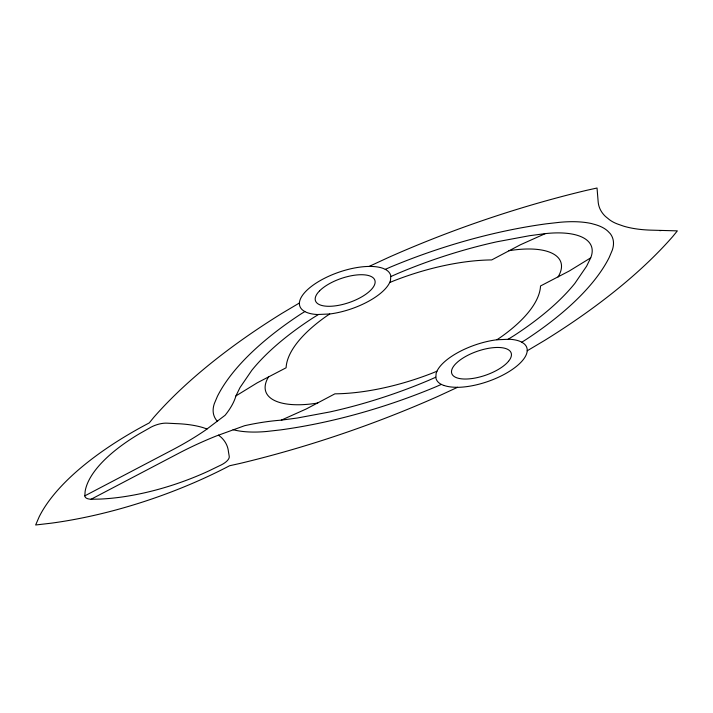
<?xml version="1.0" encoding="UTF-8"?>
<svg xmlns="http://www.w3.org/2000/svg" width="713" height="713" viewBox="0 0 713 713"><rect width="100%" height="100%" fill="white"/><g stroke="black" fill="none" stroke-linecap="round" stroke-linejoin="round"><path stroke-width="1.07" d="M218.481 435.117L221.092 437.238A132.021 53.279 -19.1 0 1 228.427 451.57L229.221 456.329A15.365 6.203 -19.1 0 1 219.185 465.901L208.9 470.901A134.213 54.161 -19.1 0 1 99.695 499.091L91.121 499.234A15.41 6.221 -19.1 0 1 84.811 495.856L85.141 491.328A134.213 54.161 -19.1 0 1 139.356 433.789L148.892 428.388A15.365 6.203 -19.1 0 1 167.065 423.166L176.058 423.629A132.021 53.279 -19.1 0 1 203.089 427.631L207.073 429.03M84.811 495.856L172.439 449.894A178.927 72.2 -19.1 0 0 205.38 430.215L225.094 415.278A134.454 54.259 -19.1 0 0 235.923 395.911L240.023 387.551L251.796 370.332A235.174 94.9 -19.1 0 1 312.686 318.096L318.39 314.549M390.813 276.555L397.578 273.569A235.174 94.9 -19.1 0 1 496.818 241.796L529.465 235.718L545.293 233.623A77.646 31.336 -19.1 0 1 590.703 257.848L586.603 266.207L574.83 283.426A235.174 94.9 -19.1 0 1 513.939 335.663L508.235 339.21M235.923 395.911L257.277 382.801L286.1 367.783A134.213 54.161 -19.1 0 1 326.402 316.207L329.727 313.987M590.703 257.848L569.348 270.958L540.525 285.975A134.213 54.161 -19.1 0 1 500.223 337.552L496.899 339.771M304.843 311.554L300.512 314.264A268.427 108.323 -19.1 0 0 217.438 396.276L214.372 403.522A93.528 37.744 -19.1 0 0 216.494 420.251L217.581 421.347M521.791 342.204L526.114 339.495A268.427 108.323 -19.1 0 0 609.196 257.482L612.253 250.236A93.528 37.744 -19.1 0 0 610.132 233.507L609.045 232.411A88.822 35.846 -19.1 0 0 593.528 224.132L591.478 223.552A93.528 37.744 -19.1 0 0 559.874 222.287L546.149 223.846A268.427 108.323 -19.1 0 0 390.43 267.09L385.278 269.362M299.415 302.989L282.063 313.292A470.339 189.801 -19.1 0 0 153.83 417.292L149.275 422.889A235.174 94.9 -19.1 0 0 39.215 516.729L35.65 524.991L51.291 523.173A235.174 94.9 -19.1 0 0 229.595 465.749L240.219 463.388A470.339 189.801 -19.1 0 0 437.862 396.428L457.496 387.337A47.958 19.349 -19.1 0 0 527.21 350.787L544.563 340.466A470.339 189.801 -19.1 0 0 672.796 236.466L677.35 230.869L650.568 230.13A132.021 53.279 -19.1 0 1 623.536 226.128L619.552 224.729A95.631 38.591 -19.1 0 1 608.144 218.641L605.533 216.52A132.021 53.279 -19.1 0 1 598.198 202.189L597.031 188.009L586.407 190.371A470.339 189.801 -19.1 0 0 388.763 257.331L369.129 266.421A47.958 19.349 -19.1 0 0 299.415 302.972A47.896 19.322 -19.1 0 0 302.873 310.28L304.923 311.617A47.958 19.349 -19.1 0 0 317.276 314.522L329.852 313.978A47.958 19.349 -19.1 0 0 389.646 282.615L390.519 280.271L390.777 275.967A47.958 19.349 -19.1 0 0 385.385 269.407L382.89 268.311A47.896 19.322 -19.1 0 0 369.129 266.421L369.129 266.421M91.121 499.234L178.749 453.263A178.927 72.2 -19.1 0 1 216.235 436.008L244.63 425.697A134.454 54.259 -19.1 0 1 281.332 420.135L297.161 418.041L329.807 411.962A235.174 94.9 -19.1 0 0 429.048 380.189L435.812 377.204M441.347 384.396L436.196 386.669A268.427 108.323 -19.1 0 1 280.476 429.912L266.751 431.472A93.528 37.744 -19.1 0 1 235.156 430.206L233.098 429.627M389.663 282.553L393.879 280.806A134.213 54.161 -19.1 0 1 491.712 259.924L520.338 244.809L545.293 233.623M436.962 371.206L432.746 372.952A134.213 54.161 -19.1 0 1 334.914 393.834L306.287 408.95L281.332 420.135M661.049 230.611L659.561 230.593M443.736 385.448L441.24 384.352A47.958 19.349 -19.1 0 1 435.848 377.792L436.106 373.487L436.98 371.143A47.958 19.349 -19.1 0 1 496.774 339.78L509.349 339.236A47.958 19.349 -19.1 0 1 521.702 342.142L523.761 343.479A47.896 19.322 -19.1 0 1 527.21 350.769M508.877 250.726A74.767 30.169 -19.1 0 1 558.056 276.974M457.603 387.284A47.896 19.322 -19.1 0 1 443.842 385.394M317.748 403.032A74.767 30.169 -19.1 0 1 268.569 376.785M319.611 290.824L318.105 292.473A31.417 12.682 -19.1 0 0 344.352 304.023L347.489 303.096A31.417 12.682 -19.1 0 0 368.924 291.849L370.707 290.2A31.417 12.682 -19.1 0 0 349.094 276.216L345.965 277A31.417 12.682 -19.1 0 0 319.611 290.824M508.521 361.286L507.014 362.935A31.417 12.682 -19.1 0 1 480.66 376.758L477.532 377.542A31.417 12.682 -19.1 0 1 455.919 363.559L457.701 361.91A31.417 12.682 -19.1 0 1 479.136 350.662L482.273 349.735A31.417 12.682 -19.1 0 1 508.521 361.286"/></g></svg>
